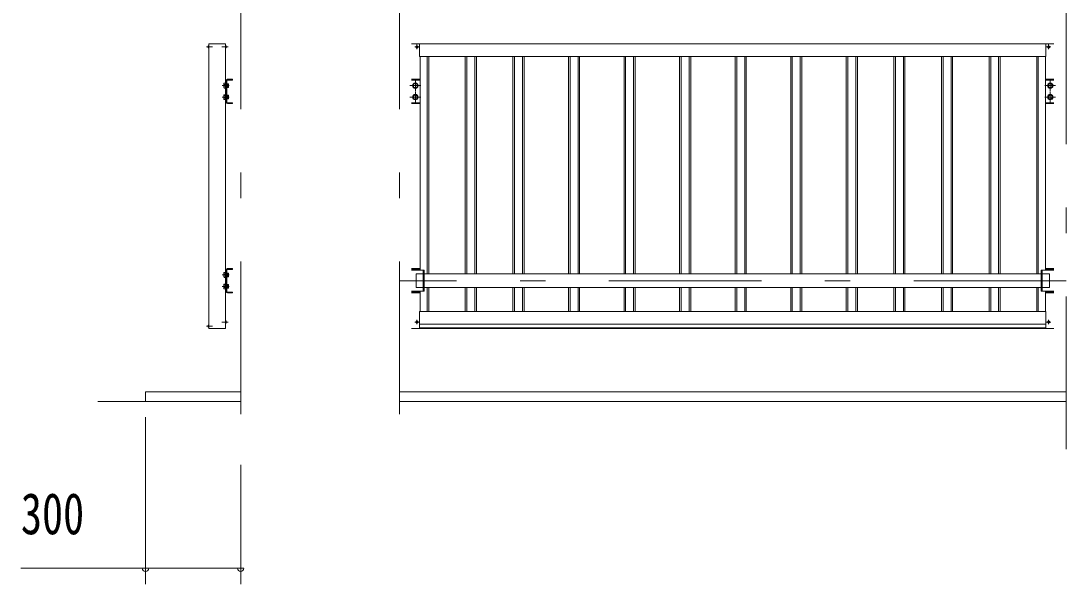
# Model space of a CAD drawing. Units: millimetres, scale not verified. Extents: x -23352 to 23352, y -10500 to 10500.
# Drawn here: x -18833 to -15541, y 1220 to 2992 of the extents above; entities that cross this region are included whole.
import ezdxf
from ezdxf.enums import TextEntityAlignment as Align

# ---------------------------------------------------------------- set-up
doc = ezdxf.new("R2010")
doc.units = ezdxf.units.MM
doc.header["$LTSCALE"] = 40
doc.linetypes.add('USER3', pattern=[24, 12, -5, 2, -5])
for name, color, linetype, lineweight in [('0-2_1-0BOLD', 7, 'Continuous', 18), ('0-3_1-2CENTER', 3, 'USER3', 18), ('0-4_1-4THIN', 4, 'Continuous', 18), ('0-5_1-5DIM', 3, 'Continuous', 18)]:
    doc.layers.add(name, color=color, linetype=linetype, lineweight=lineweight)
doc.styles.add('ＭＳ ゴシック', font='')
doc.styles.get('ＭＳ ゴシック').set_extended_font_data('MS Gothic')

msp = doc.modelspace()

# ---------------------------------------------------------------- linework, layer by layer
at = {"layer": '0-2_1-0BOLD'}
for p, q in [((-18241.33, 2914.17), (-18242.45, 2914.07)), ((-18241.33, 2907.17), (-18242.45, 2907.27)), ((-18241.62, 2907.17), (-18241.33, 2907.17)), ((-18188.33, 2920.67), (-18241.33, 2920.67)), ((-18188.33, 2797.17), (-18188.33, 2920.67)), ((-18188.33, 2914.17), (-18187.21, 2914.07)), ((-18188.33, 2907.17), (-18187.21, 2907.27)), ((-18188.04, 2907.17), (-18188.33, 2907.17)), ((-17602.54, 2920.67), (-15578.82, 2920.67)), ((-17586.35, 2910.88), (-17586.94, 2911.49)), ((-17586.35, 2910.46), (-17586.94, 2909.85)), ((-17585.89, 2911.34), (-17586.5, 2911.93)), ((-17585.89, 2910.01), (-17586.5, 2909.42)), ((-17585.47, 2911.34), (-17584.86, 2911.93)), ((-17585.47, 2910.01), (-17584.86, 2909.42)), ((-17585.02, 2910.88), (-17584.43, 2911.49)), ((-17585.02, 2910.46), (-17584.43, 2909.85)), ((-17577.28, 2880.67), (-17577.28, 2920.67)), ((-15604.07, 2880.67), (-15604.07, 2920.67)), ((-15596.34, 2910.88), (-15596.93, 2911.49)), ((-15596.34, 2910.46), (-15596.93, 2909.85)), ((-15595.88, 2911.34), (-15596.49, 2911.93)), ((-15595.88, 2910.01), (-15596.49, 2909.42)), ((-15595.46, 2911.34), (-15594.85, 2911.93)), ((-15595.46, 2910.01), (-15594.85, 2909.42)), ((-15595.01, 2910.88), (-15594.42, 2911.49)), ((-15595.01, 2910.46), (-15594.42, 2909.85)), ((-17577.29, 2880.67), (-15604.07, 2880.67)), ((-17575.68, 2880.67), (-17575.68, 2207.67)), ((-15605.67, 2880.67), (-15605.67, 2207.67)), ((-18186.83, 2804.67), (-18186.83, 2736.67)), ((-18184.53, 2804.67), (-18184.53, 2736.67)), ((-18182.83, 2808.67), (-18166.83, 2808.67)), ((-18182.83, 2806.37), (-18166.83, 2806.37)), ((-18166.83, 2806.37), (-18166.83, 2808.67)), ((-17602.53, 2808.67), (-17575.68, 2808.67)), ((-17602.53, 2806.37), (-17575.68, 2806.37)), ((-15578.82, 2808.67), (-15605.67, 2808.67)), ((-15578.82, 2806.37), (-15605.67, 2806.37)), ((-18193.93, 2794.97), (-18193.24, 2796.18)), ((-18193.93, 2782.37), (-18193.93, 2794.97)), ((-18193.93, 2782.37), (-18193.24, 2781.17)), ((-18193.24, 2796.18), (-18188.43, 2796.18)), ((-18193.24, 2792.42), (-18188.43, 2792.42)), ((-18193.24, 2784.92), (-18188.43, 2784.92)), ((-18193.24, 2781.17), (-18188.43, 2781.17)), ((-18188.43, 2797.17), (-18186.83, 2797.17)), ((-18188.43, 2780.17), (-18188.43, 2797.17)), ((-18188.43, 2780.17), (-18186.83, 2780.17)), ((-18188.33, 2761.17), (-18188.33, 2780.17)), ((-18182.93, 2782.42), (-18184.53, 2782.42)), ((-18179.44, 2794.45), (-18182.93, 2794.45)), ((-18179.44, 2791.56), (-18182.93, 2791.56)), ((-18179.44, 2785.79), (-18182.93, 2785.79)), ((-18178.93, 2793.57), (-18179.44, 2794.45)), ((-18178.93, 2783.77), (-18178.93, 2793.57)), ((-17590.68, 2796.18), (-17597.18, 2792.42)), ((-17597.18, 2792.42), (-17597.18, 2784.92)), ((-17584.18, 2792.42), (-17590.68, 2796.18)), ((-15597.17, 2792.42), (-15590.67, 2796.18)), ((-15590.67, 2796.18), (-15584.17, 2792.42)), ((-15584.17, 2792.42), (-15584.17, 2784.92)), ((-18193.93, 2758.97), (-18193.24, 2760.18)), ((-18193.93, 2746.37), (-18193.93, 2758.97)), ((-18193.93, 2746.37), (-18193.24, 2745.17)), ((-18193.24, 2760.18), (-18188.43, 2760.18)), ((-18193.24, 2756.42), (-18188.43, 2756.42)), ((-18193.24, 2748.92), (-18188.43, 2748.92)), ((-18193.24, 2745.17), (-18188.43, 2745.17)), ((-18188.43, 2761.17), (-18186.83, 2761.17)), ((-18188.43, 2744.17), (-18188.43, 2761.17)), ((-18188.43, 2744.17), (-18186.83, 2744.17)), ((-18188.33, 2024.67), (-18188.33, 2744.17)), ((-18182.93, 2758.92), (-18184.53, 2758.92)), ((-18179.44, 2755.56), (-18182.93, 2755.56)), ((-18179.44, 2749.78), (-18182.93, 2749.78)), ((-18179.44, 2746.9), (-18182.93, 2746.9)), ((-18182.83, 2734.97), (-18166.83, 2734.97)), ((-18178.93, 2747.77), (-18179.44, 2746.9)), ((-18178.93, 2757.57), (-18178.93, 2747.77)), ((-18166.83, 2732.67), (-18166.83, 2734.97)), ((-17602.53, 2734.97), (-17575.68, 2734.97)), ((-17590.68, 2760.18), (-17597.18, 2756.42)), ((-17597.18, 2756.42), (-17597.18, 2748.92)), ((-17584.18, 2756.42), (-17590.68, 2760.18)), ((-15578.82, 2734.97), (-15605.67, 2734.97)), ((-15597.17, 2756.42), (-15590.67, 2760.18)), ((-15590.67, 2760.18), (-15584.17, 2756.42)), ((-15584.17, 2756.42), (-15584.17, 2748.92)), ((-18182.83, 2732.67), (-18166.83, 2732.67)), ((-17602.53, 2732.67), (-17575.68, 2732.67)), ((-15578.82, 2732.67), (-15605.67, 2732.67)), ((-18186.83, 2208.67), (-18186.83, 2140.67)), ((-18184.53, 2208.67), (-18184.53, 2140.67)), ((-18182.83, 2212.67), (-18166.83, 2212.67)), ((-18182.83, 2210.37), (-18166.83, 2210.37)), ((-18166.83, 2210.37), (-18166.83, 2212.67)), ((-17602.53, 2212.67), (-17575.68, 2212.67)), ((-17602.53, 2210.37), (-17575.68, 2210.37)), ((-17565.72, 2141.67), (-17565.72, 2207.67)), ((-15615.63, 2141.67), (-15615.63, 2207.67)), ((-15578.83, 2212.67), (-15605.68, 2212.67)), ((-15578.83, 2210.37), (-15605.68, 2210.37)), ((-18193.93, 2198.97), (-18193.24, 2200.18)), ((-18193.93, 2186.37), (-18193.93, 2198.97)), ((-18193.93, 2186.37), (-18193.24, 2185.17)), ((-18193.24, 2200.18), (-18188.43, 2200.18)), ((-18193.24, 2196.42), (-18188.43, 2196.42)), ((-18193.24, 2188.92), (-18188.43, 2188.92)), ((-18193.24, 2185.17), (-18188.43, 2185.17)), ((-18188.43, 2201.17), (-18186.83, 2201.17)), ((-18188.43, 2184.17), (-18188.43, 2201.17)), ((-18188.43, 2184.17), (-18186.83, 2184.17)), ((-18182.93, 2186.42), (-18184.53, 2186.42)), ((-18179.44, 2198.45), (-18182.93, 2198.45)), ((-18179.44, 2195.56), (-18182.93, 2195.56)), ((-18179.44, 2189.79), (-18182.93, 2189.79)), ((-18178.93, 2197.57), (-18179.44, 2198.45)), ((-18178.93, 2187.77), (-18178.93, 2197.57)), ((-17588.17, 2153.32), (-17588.17, 2196.02)), ((-17588.17, 2196.02), (-17565.72, 2196.02)), ((-15618.83, 2196.02), (-17562.53, 2196.02)), ((-15593.18, 2196.02), (-15615.63, 2196.02)), ((-15593.18, 2153.32), (-15593.18, 2196.02)), ((-18193.93, 2162.97), (-18193.24, 2164.18)), ((-18193.93, 2150.37), (-18193.93, 2162.97)), ((-18193.93, 2150.37), (-18193.24, 2149.17)), ((-18193.24, 2164.18), (-18188.43, 2164.18)), ((-18193.24, 2160.42), (-18188.43, 2160.42)), ((-18193.24, 2152.92), (-18188.43, 2152.92)), ((-18193.24, 2149.17), (-18188.43, 2149.17)), ((-18188.43, 2165.17), (-18186.83, 2165.17)), ((-18188.43, 2148.17), (-18188.43, 2165.17)), ((-18188.43, 2148.17), (-18186.83, 2148.17)), ((-18182.93, 2162.92), (-18184.53, 2162.92)), ((-18179.44, 2159.56), (-18182.93, 2159.56)), ((-18179.44, 2153.78), (-18182.93, 2153.78)), ((-18179.44, 2150.9), (-18182.93, 2150.9)), ((-18178.93, 2151.77), (-18179.44, 2150.9)), ((-18178.93, 2161.57), (-18178.93, 2151.77)), ((-17565.72, 2153.32), (-17588.17, 2153.32)), ((-17575.68, 2141.67), (-17575.68, 2078.07)), ((-17562.53, 2153.32), (-15618.83, 2153.32)), ((-15615.63, 2153.32), (-15593.18, 2153.32)), ((-15605.67, 2141.67), (-15605.67, 2078.07)), ((-18182.83, 2138.97), (-18166.83, 2138.97)), ((-18182.83, 2136.67), (-18166.83, 2136.67)), ((-18166.83, 2136.67), (-18166.83, 2138.97)), ((-17602.53, 2138.97), (-17575.68, 2138.97)), ((-17602.53, 2136.67), (-17575.68, 2136.67)), ((-15578.83, 2138.97), (-15605.68, 2138.97)), ((-15578.83, 2136.67), (-15605.68, 2136.67)), ((-15604.07, 2078.07), (-17577.29, 2078.07)), ((-17577.28, 2078.07), (-17577.28, 2024.67)), ((-15604.07, 2078.07), (-15604.07, 2024.67)), ((-18188.33, 2048.17), (-18187.21, 2048.07)), ((-17586.35, 2044.88), (-17586.94, 2045.49)), ((-17586.35, 2044.46), (-17586.94, 2043.85)), ((-17585.89, 2045.34), (-17586.5, 2045.93)), ((-17585.89, 2044.01), (-17586.5, 2043.42)), ((-17585.47, 2045.34), (-17584.86, 2045.93)), ((-17585.47, 2044.01), (-17584.86, 2043.42)), ((-17585.02, 2044.88), (-17584.43, 2045.49)), ((-17585.02, 2044.46), (-17584.43, 2043.85)), ((-15596.34, 2044.88), (-15596.93, 2045.49)), ((-15596.34, 2044.46), (-15596.93, 2043.85)), ((-15595.88, 2045.34), (-15596.49, 2045.93)), ((-15595.88, 2044.01), (-15596.49, 2043.42)), ((-15595.46, 2045.34), (-15594.85, 2045.93)), ((-15595.46, 2044.01), (-15594.85, 2043.42)), ((-15595.01, 2044.88), (-15594.42, 2045.49)), ((-15595.01, 2044.46), (-15594.42, 2043.85)), ((-18241.33, 2035.17), (-18242.45, 2035.07)), ((-18241.33, 2028.17), (-18242.45, 2028.27)), ((-18241.62, 2028.17), (-18241.33, 2028.17)), ((-18188.33, 2041.17), (-18187.21, 2041.27)), ((-18188.04, 2041.17), (-18188.33, 2041.17)), ((-17602.54, 2024.67), (-15578.82, 2024.67)), ((-17577.29, 2038.07), (-15604.07, 2038.07)), ((-17577.29, 2026.27), (-15604.07, 2026.27)), ((-18440.69, 1824.67), (-18440.69, 1794.67)), ((-18140.69, 1824.67), (-18440.69, 1824.67)), ((-15540.69, 1824.67), (-17640.69, 1824.67)), ((-18590.69, 1794.67), (-18140.69, 1794.67)), ((-17640.69, 1794.67), (-15540.69, 1794.67))]:
    msp.add_line(p, q, dxfattribs=at)
for points in [[(-18241.33, 2920.67), (-18241.33, 2024.67), (-18188.33, 2024.67)], [(-18182.93, 2782.42), (-18182.93, 2794.92), (-18184.53, 2794.92)], [(-18178.93, 2783.77), (-18179.44, 2782.9), (-18182.93, 2782.9)], [(-17584.18, 2792.42), (-17584.18, 2784.92), (-17590.68, 2781.17), (-17597.18, 2784.92)], [(-15597.17, 2792.42), (-15597.17, 2784.92), (-15590.67, 2781.17), (-15584.17, 2784.92)], [(-18182.93, 2758.92), (-18182.93, 2746.42), (-18184.53, 2746.42)], [(-18178.93, 2757.57), (-18179.44, 2758.45), (-18182.93, 2758.45)], [(-17584.18, 2756.42), (-17584.18, 2748.92), (-17590.68, 2745.17), (-17597.18, 2748.92)], [(-15597.17, 2756.42), (-15597.17, 2748.92), (-15590.67, 2745.17), (-15584.17, 2748.92)], [(-17602.52, 2207.67), (-17562.52, 2207.67), (-17562.52, 2141.67), (-17602.52, 2141.67)], [(-15578.83, 2207.67), (-15618.83, 2207.67), (-15618.83, 2141.67), (-15578.83, 2141.67)], [(-18182.93, 2186.42), (-18182.93, 2198.92), (-18184.53, 2198.92)], [(-18178.93, 2187.77), (-18179.44, 2186.9), (-18182.93, 2186.9)], [(-18182.93, 2162.92), (-18182.93, 2150.42), (-18184.53, 2150.42)], [(-18178.93, 2161.57), (-18179.44, 2162.45), (-18182.93, 2162.45)]]:
    msp.add_lwpolyline(points, dxfattribs=at)
for centre, radius in [((-17585.68, 2910.67), 3.54), ((-15595.67, 2910.67), 3.54), ((-17590.68, 2788.67), 8.5), ((-17590.68, 2788.67), 6.3), ((-15590.67, 2788.67), 8.5), ((-15590.67, 2788.67), 6.3), ((-17590.68, 2752.67), 8.5), ((-17590.68, 2752.67), 6.3), ((-15590.67, 2752.67), 8.5), ((-15590.67, 2752.67), 6.3), ((-17585.68, 2044.67), 3.54), ((-15595.67, 2044.67), 3.54)]:
    msp.add_circle(centre, radius, dxfattribs=at)
for centre, radius, start, end in [((-18234.93, 2910.67), 9, 164.11915, 195.88085), ((-18242.34, 2912.78), 1.3, 95, 164.11915), ((-18242.34, 2908.56), 1.3, 195.88085, 265), ((-18187.33, 2912.78), 1.3, 15.88085, 85), ((-18187.33, 2908.56), 1.3, 275, 344.11915), ((-18194.73, 2910.67), 9, 344.11915, 15.88085), ((-17585.68, 2910.67), 1.5, 123.11206, 146.88794), ((-17585.68, 2910.67), 1.5, 213.11206, 236.88794), ((-17586.56, 2910.67), 0.3, 315.99959, 44.00041), ((-17585.68, 2911.55), 0.3, 225.99959, 314.00041), ((-17585.68, 2909.79), 0.3, 45.99959, 134.00041), ((-17584.8, 2910.67), 0.3, 135.99959, 224.00041), ((-17585.68, 2910.67), 1.5, 33.11206, 56.88794), ((-17585.68, 2910.67), 1.5, 303.11206, 326.88794), ((-15595.67, 2910.67), 1.5, 123.11206, 146.88794), ((-15595.67, 2910.67), 1.5, 213.11206, 236.88794), ((-15596.56, 2910.67), 0.3, 315.99959, 44.00041), ((-15595.67, 2911.55), 0.3, 225.99959, 314.00041), ((-15595.67, 2909.79), 0.3, 45.99959, 134.00041), ((-15594.79, 2910.67), 0.3, 135.99959, 224.00041), ((-15595.67, 2910.67), 1.5, 33.11206, 56.88794), ((-15595.67, 2910.67), 1.5, 303.11206, 326.88794), ((-18182.83, 2804.67), 4, 90, 180), ((-18182.83, 2804.67), 1.7, 90, 180), ((-18191.06, 2794.3), 2.88, 180, 220.72682), ((-18191.06, 2783.04), 2.88, 139.27318, 180), ((-18183.47, 2788.67), 10.46, 158.97459, 201.02541), ((-18181.25, 2793), 2.32, 321.45376, 0), ((-18181.25, 2784.34), 2.32, 0, 38.53143), ((-18187.44, 2788.67), 8.51, 340.16867, 19.82911), ((-18191.06, 2758.3), 2.88, 180, 220.72682), ((-18191.06, 2747.04), 2.88, 139.27318, 180), ((-18183.47, 2752.67), 10.46, 158.97459, 201.02541), ((-18182.83, 2736.67), 4, 180, 270), ((-18182.83, 2736.67), 1.7, 180, 270), ((-18181.25, 2757), 2.32, 321.46857, 0), ((-18181.25, 2748.34), 2.32, 0, 38.54624), ((-18187.44, 2752.67), 8.51, 340.17089, 19.83133), ((-18182.83, 2208.67), 4, 90, 180), ((-18182.83, 2208.67), 1.7, 90, 180), ((-18191.06, 2198.3), 2.88, 180, 220.72682), ((-18191.06, 2187.04), 2.88, 139.27318, 180), ((-18183.47, 2192.67), 10.46, 158.97459, 201.02541), ((-18181.25, 2197), 2.32, 321.45376, 0), ((-18181.25, 2188.34), 2.32, 0, 38.53143), ((-18187.44, 2192.67), 8.51, 340.16867, 19.82911), ((-18191.06, 2162.3), 2.88, 180, 220.72682), ((-18191.06, 2151.04), 2.88, 139.27318, 180), ((-18183.47, 2156.67), 10.46, 158.97459, 201.02541), ((-18182.83, 2140.67), 4, 180, 270), ((-18182.83, 2140.67), 1.7, 180, 270), ((-18181.25, 2161), 2.32, 321.46857, 0), ((-18181.25, 2152.34), 2.32, 0, 38.54624), ((-18187.44, 2156.67), 8.51, 340.17089, 19.83133), ((-18187.33, 2046.78), 1.3, 15.88085, 85), ((-18187.33, 2042.56), 1.3, 275, 344.11915), ((-18194.73, 2044.67), 9, 344.11915, 15.88085), ((-17585.68, 2044.67), 1.5, 123.11206, 146.88794), ((-17585.68, 2044.67), 1.5, 213.11206, 236.88794), ((-17586.56, 2044.67), 0.3, 315.99959, 44.00041), ((-17585.68, 2045.55), 0.3, 225.99959, 314.00041), ((-17585.68, 2043.79), 0.3, 45.99959, 134.00041), ((-17584.8, 2044.67), 0.3, 135.99959, 224.00041), ((-17585.68, 2044.67), 1.5, 33.11206, 56.88794), ((-17585.68, 2044.67), 1.5, 303.11206, 326.88794), ((-15595.67, 2044.67), 1.5, 123.11206, 146.88794), ((-15595.67, 2044.67), 1.5, 213.11206, 236.88794), ((-15596.56, 2044.67), 0.3, 315.99959, 44.00041), ((-15595.67, 2045.55), 0.3, 225.99959, 314.00041), ((-15595.67, 2043.79), 0.3, 45.99959, 134.00041), ((-15594.79, 2044.67), 0.3, 135.99959, 224.00041), ((-15595.67, 2044.67), 1.5, 33.11206, 56.88794), ((-15595.67, 2044.67), 1.5, 303.11206, 326.88794), ((-18234.93, 2031.67), 9, 164.11915, 195.88085), ((-18242.34, 2033.78), 1.3, 95, 164.11915), ((-18242.34, 2029.56), 1.3, 195.88085, 265)]:
    msp.add_arc(centre, radius, start, end, dxfattribs=at)
at = {"layer": '0-3_1-2CENTER'}
for p, q in [((-18140.69, 4154.87), (-18140.69, 1644.67)), ((-17640.69, 4154.87), (-17640.69, 1644.67)), ((-15540.69, 1644.67), (-15540.69, 4154.87)), ((-18248.93, 2910.67), (-18229.33, 2910.67)), ((-18180.73, 2910.67), (-18200.33, 2910.67)), ((-17578.6, 2910.67), (-17592.76, 2910.67)), ((-17585.68, 2917.75), (-17585.68, 2903.59)), ((-15602.75, 2910.67), (-15588.59, 2910.67)), ((-15595.67, 2917.75), (-15595.67, 2903.59)), ((-17590.68, 2805.67), (-17590.68, 2771.67)), ((-15590.67, 2805.67), (-15590.67, 2771.67)), ((-18176.68, 2788.67), (-18198.84, 2788.67)), ((-17607.68, 2788.67), (-17573.68, 2788.67)), ((-17590.68, 2769.67), (-17590.68, 2735.67)), ((-15573.67, 2788.67), (-15607.67, 2788.67)), ((-15590.67, 2769.67), (-15590.67, 2735.67)), ((-18176.68, 2752.67), (-18198.84, 2752.67)), ((-17607.68, 2752.67), (-17573.68, 2752.67)), ((-15573.67, 2752.67), (-15607.67, 2752.67)), ((-18176.68, 2192.67), (-18198.84, 2192.67)), ((-15540.69, 2174.67), (-17640.68, 2174.67)), ((-18176.68, 2156.67), (-18198.84, 2156.67)), ((-18180.73, 2044.67), (-18200.33, 2044.67)), ((-17578.6, 2044.67), (-17592.76, 2044.67)), ((-17585.68, 2051.75), (-17585.68, 2037.59)), ((-15602.75, 2044.67), (-15588.59, 2044.67)), ((-15595.67, 2051.75), (-15595.67, 2037.59)), ((-18248.93, 2031.67), (-18229.33, 2031.67))]:
    msp.add_line(p, q, dxfattribs=at)
at = {"layer": '0-4_1-4THIN'}
for p, q in [((-17553.18, 2880.67), (-17553.18, 2196.02)), ((-17548.18, 2880.67), (-17548.18, 2196.02)), ((-17433.18, 2880.67), (-17433.18, 2196.02)), ((-17428.18, 2880.67), (-17428.18, 2196.02)), ((-17403.18, 2880.67), (-17403.18, 2196.02)), ((-17398.18, 2880.67), (-17398.18, 2196.02)), ((-17283.18, 2880.67), (-17283.18, 2196.02)), ((-17278.18, 2880.67), (-17278.18, 2196.02)), ((-17253.18, 2880.67), (-17253.18, 2196.02)), ((-17248.18, 2880.67), (-17248.18, 2196.02)), ((-17108.18, 2880.67), (-17108.18, 2196.02)), ((-17103.18, 2880.67), (-17103.18, 2196.02)), ((-17078.18, 2880.67), (-17078.18, 2196.02)), ((-17073.18, 2880.67), (-17073.18, 2196.02)), ((-16933.18, 2880.67), (-16933.18, 2196.02)), ((-16928.18, 2880.67), (-16928.18, 2196.02)), ((-16903.18, 2880.67), (-16903.18, 2196.02)), ((-16898.18, 2880.67), (-16898.18, 2196.02)), ((-16758.18, 2880.67), (-16758.18, 2196.02)), ((-16753.18, 2880.67), (-16753.18, 2196.02)), ((-16728.18, 2880.67), (-16728.18, 2196.02)), ((-16723.18, 2880.67), (-16723.18, 2196.02)), ((-16583.18, 2880.67), (-16583.18, 2196.02)), ((-16578.18, 2880.67), (-16578.18, 2196.02)), ((-16553.18, 2880.67), (-16553.18, 2196.02)), ((-16548.18, 2880.67), (-16548.18, 2196.02)), ((-16408.18, 2880.67), (-16408.18, 2196.02)), ((-16403.18, 2880.67), (-16403.18, 2196.02)), ((-16378.18, 2880.67), (-16378.18, 2196.02)), ((-16373.18, 2880.67), (-16373.18, 2196.02)), ((-16233.18, 2880.67), (-16233.18, 2196.02)), ((-16228.18, 2880.67), (-16228.18, 2196.02)), ((-16203.18, 2880.67), (-16203.18, 2196.02)), ((-16198.18, 2880.67), (-16198.18, 2196.02)), ((-16083.18, 2880.67), (-16083.18, 2196.02)), ((-16078.18, 2880.67), (-16078.18, 2196.02)), ((-16053.18, 2880.67), (-16053.18, 2196.02)), ((-16048.18, 2880.67), (-16048.18, 2196.02)), ((-15933.18, 2880.67), (-15933.18, 2196.02)), ((-15928.18, 2880.67), (-15928.18, 2196.02)), ((-15903.18, 2880.67), (-15903.18, 2196.02)), ((-15898.18, 2880.67), (-15898.18, 2196.02)), ((-15783.18, 2880.67), (-15783.18, 2196.02)), ((-15778.18, 2880.67), (-15778.18, 2196.02)), ((-15753.18, 2880.67), (-15753.18, 2196.02)), ((-15748.18, 2880.67), (-15748.18, 2196.02)), ((-15633.18, 2880.67), (-15633.18, 2196.02)), ((-15633.17, 2880.67), (-15633.17, 2196.02)), ((-15628.18, 2880.67), (-15628.18, 2196.02)), ((-15628.17, 2880.67), (-15628.17, 2196.02)), ((-17553.18, 2153.32), (-17553.18, 2078.07)), ((-17548.18, 2153.32), (-17548.18, 2078.07)), ((-17433.18, 2153.32), (-17433.18, 2078.07)), ((-17428.18, 2153.32), (-17428.18, 2078.07)), ((-17403.18, 2153.32), (-17403.18, 2078.07)), ((-17398.18, 2153.32), (-17398.18, 2078.07)), ((-17283.18, 2153.32), (-17283.18, 2078.07)), ((-17278.18, 2153.32), (-17278.18, 2078.07)), ((-17253.18, 2153.32), (-17253.18, 2078.07)), ((-17248.18, 2153.32), (-17248.18, 2078.07)), ((-17108.18, 2153.32), (-17108.18, 2078.07)), ((-17103.18, 2153.32), (-17103.18, 2078.07)), ((-17078.18, 2153.32), (-17078.18, 2078.07)), ((-17073.18, 2153.32), (-17073.18, 2078.07)), ((-16933.18, 2153.32), (-16933.18, 2078.07)), ((-16928.18, 2153.32), (-16928.18, 2078.07)), ((-16903.18, 2153.32), (-16903.18, 2078.07)), ((-16898.18, 2153.32), (-16898.18, 2078.07)), ((-16758.18, 2153.32), (-16758.18, 2078.07)), ((-16753.18, 2153.32), (-16753.18, 2078.07)), ((-16728.18, 2153.32), (-16728.18, 2078.07)), ((-16723.18, 2153.32), (-16723.18, 2078.07)), ((-16583.18, 2153.32), (-16583.18, 2078.07)), ((-16578.18, 2153.32), (-16578.18, 2078.07)), ((-16553.18, 2153.32), (-16553.18, 2078.07)), ((-16548.18, 2153.32), (-16548.18, 2078.07)), ((-16408.18, 2153.32), (-16408.18, 2078.07)), ((-16403.18, 2153.32), (-16403.18, 2078.07)), ((-16378.18, 2153.32), (-16378.18, 2078.07)), ((-16373.18, 2153.32), (-16373.18, 2078.07)), ((-16233.18, 2153.32), (-16233.18, 2078.07)), ((-16228.18, 2153.32), (-16228.18, 2078.07)), ((-16203.18, 2153.32), (-16203.18, 2078.07)), ((-16198.18, 2153.32), (-16198.18, 2078.07)), ((-16083.18, 2153.32), (-16083.18, 2078.07)), ((-16078.18, 2153.32), (-16078.18, 2078.07)), ((-16053.18, 2153.32), (-16053.18, 2078.07)), ((-16048.18, 2153.32), (-16048.18, 2078.07)), ((-15933.18, 2153.32), (-15933.18, 2078.07)), ((-15928.18, 2153.32), (-15928.18, 2078.07)), ((-15903.18, 2153.32), (-15903.18, 2078.07)), ((-15898.18, 2153.32), (-15898.18, 2078.07)), ((-15783.18, 2153.32), (-15783.18, 2078.07)), ((-15778.18, 2153.32), (-15778.18, 2078.07)), ((-15753.18, 2153.32), (-15753.18, 2078.07)), ((-15748.18, 2153.32), (-15748.18, 2078.07)), ((-15633.18, 2153.32), (-15633.18, 2078.07)), ((-15633.17, 2153.32), (-15633.17, 2078.07)), ((-15628.18, 2153.32), (-15628.18, 2078.07)), ((-15628.17, 2153.32), (-15628.17, 2078.07))]:
    msp.add_line(p, q, dxfattribs=at)
at = {"layer": '0-5_1-5DIM'}
for p, q in [((-18440.69, 1219.67), (-18440.69, 1744.67)), ((-18140.69, 1219.67), (-18140.69, 1594.67)), ((-18440.69, 1269.67), (-18833.19, 1269.67)), ((-18430.69, 1269.67), (-18450.69, 1269.67)), ((-18430.69, 1269.67), (-18450.69, 1269.67)), ((-18440.69, 1269.67), (-18140.69, 1269.67)), ((-18130.69, 1269.67), (-18150.69, 1269.67))]:
    msp.add_line(p, q, dxfattribs=at)
for centre in [(-18440.69, 1269.67), (-18440.69, 1269.67), (-18140.69, 1269.67)]:
    msp.add_arc(centre, 10, 180, 0, dxfattribs=at)

# ---------------------------------------------------------------- texts
at = {"layer": '0-5_1-5DIM', "color": 7, "style": 'ＭＳ ゴシック', "width": 0.75}
msp.add_text('300', height=130.2, dxfattribs=at).set_placement((-18833.19, 1337.43), align=Align.BOTTOM_LEFT)

doc.saveas('drawing.dxf')
